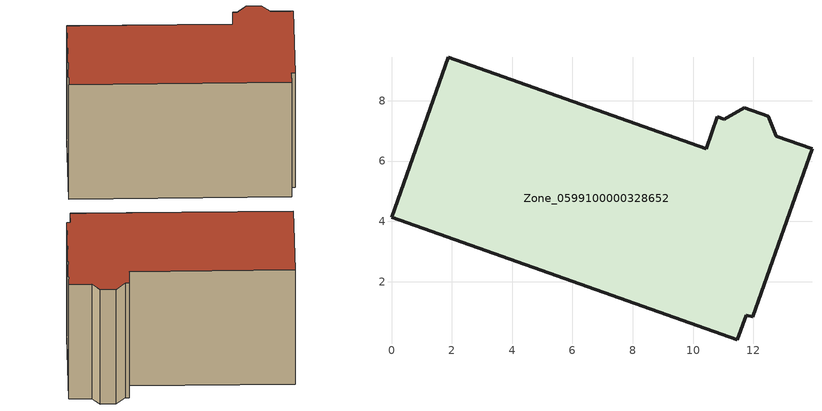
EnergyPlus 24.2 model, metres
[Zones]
Zone_0599100000328652
 floor ground (C_G): 10.8,7.46 11.03,7.38 11.7,7.77 12.5,7.49 12.77,6.83 13.94,6.41 11.97,0.84 11.76,0.9 11.46,0.08 0,4.13 1.88,9.44 10.43,6.42 z0.39
 wall outside (C_F): 1.88,9.44 0,4.13 11.46,0.08 11.76,0.9 11.97,0.84 13.94,6.41 12.77,6.83 12.5,7.49 11.7,7.77 11.03,7.38 10.8,7.46 10.43,6.42 1.88,9.44 z0.39:7.96
 roof outside (C_R): 11.97,0.84 13.94,6.41 12.77,6.83 12.5,7.49 11.7,7.77 11.03,7.38 10.8,7.46 10.43,6.42 1.88,9.44 0,4.13 11.46,0.08 11.76,0.9 z7.96
[BUILDING]
Pand.0599100000328652: North Axis=0; Terrain=City; Loads Convergence Tolerance Value=0.04; Temperature Convergence Tolerance Value=0.4; Solar Distribution=FullExterior; Maximum Number of Warmup Days=25; Minimum Number of Warmup Days=1
[Site:Location]
Rotterdam.The.Hague.AP_ZH_NLD Design_Conditions: Latitude=51.96; Longitude=4.45; Time Zone=1; Elevation=-4.5
[SITE:GROUNDTEMPERATURE:BUILDINGSURFACE]
18, 18, 18, 18, 18, 18, 18, 18, 18, 18, 18, 18
[MATERIAL] Thermal Absorptance=0.9; Solar Absorptance=0.7; Visible Absorptance=0.7
Name | Roughness | Thickness | Conductivity | Density | Specific Heat
G.TC.1975-1991 | MediumSmooth | 0.15 | 0.288461 | 540 | 1210
F.TC.1975-1991 | Rough | 0.3 | 0.230769 | 1920 | 840
R.TC.1975-1991 | MediumRough | 0.2 | 0.153846 | 1500 | 1000
[CONSTRUCTION]
C_G: G.TC.1975-1991
C_F: F.TC.1975-1991
C_R: R.TC.1975-1991
[ZONE]
Zone_0599100000328652: Type=1; Multiplier=1; Ceiling Height=Autocalculate; Volume=Autocalculate; Floor Area=autocalculate; Part of Total Floor Area=Yes
[ZONEINFILTRATION:DESIGNFLOWRATE]
Infil_Zone_0599100000328652: Zone or ZoneList or Space or SpaceList=Zone_0599100000328652; Schedule=AlwaysOn; Design Flow Rate Calculation Method=Flow/Area; Flow Rate per Floor Area=0.003; Constant Term Coefficient=1; Temperature Term Coefficient=0; Velocity Term Coefficient=0; Velocity Squared Term Coefficient=0
[HVACTEMPLATE:ZONE:IDEALLOADSAIRSYSTEM]
Zone_0599100000328652: Maximum Heating Supply Air Temperature=50; Minimum Cooling Supply Air Temperature=13; Maximum Heating Supply Air Humidity Ratio=0.0156; Minimum Cooling Supply Air Humidity Ratio=0.0077; Heating Limit=NoLimit; Cooling Limit=NoLimit; Dehumidification Control Type=ConstantSensibleHeatRatio; Cooling Sensible Heat Ratio=0.7; Dehumidification Setpoint=60; Humidification Control Type=None; Humidification Setpoint=30; Outdoor Air Method=None; Outdoor Air Flow Rate per Person=0.00944; Outdoor Air Flow Rate per Zone Floor Area=0; Outdoor Air Flow Rate per Zone=0; Demand Controlled Ventilation Type=None; Outdoor Air Economizer Type=NoEconomizer; Heat Recovery Type=None; Sensible Heat Recovery Effectiveness=0.7; Latent Heat Recovery Effectiveness=0.65
[ZONECONTROL:THERMOSTAT]
ThermostatControl_Zone_0599100000328652: Zone or ZoneList=Zone_0599100000328652; Control Type Schedule=DualSetpointControlType; Control 1=Thermostat_Zone_0599100000328652; Temperature Difference Between Cutout And Setpoint=0
[THERMOSTATSETPOINT:DUALSETPOINT]
Thermostat_Zone_0599100000328652: Heating Setpoint Temperature Schedule=HeatingSetpoint_Zone_0599100000328652; Cooling Setpoint Temperature Schedule=CoolingSetpoint_Zone_0599100000328652
[SCHEDULE:COMPACT]
HeatingSetpoint_Zone_0599100000328652: Through: 12/31, For: AllDays, Until: 24:00, 21
CoolingSetpoint_Zone_0599100000328652: Through: 12/31, For: AllDays, Until: 24:00, 24
DualSetpointControlType: Through: 12/31, For: AllDays, Until: 24:00, 4
AlwaysOn: Through: 12/31, For: AllDays, Until: 24:00, 1
